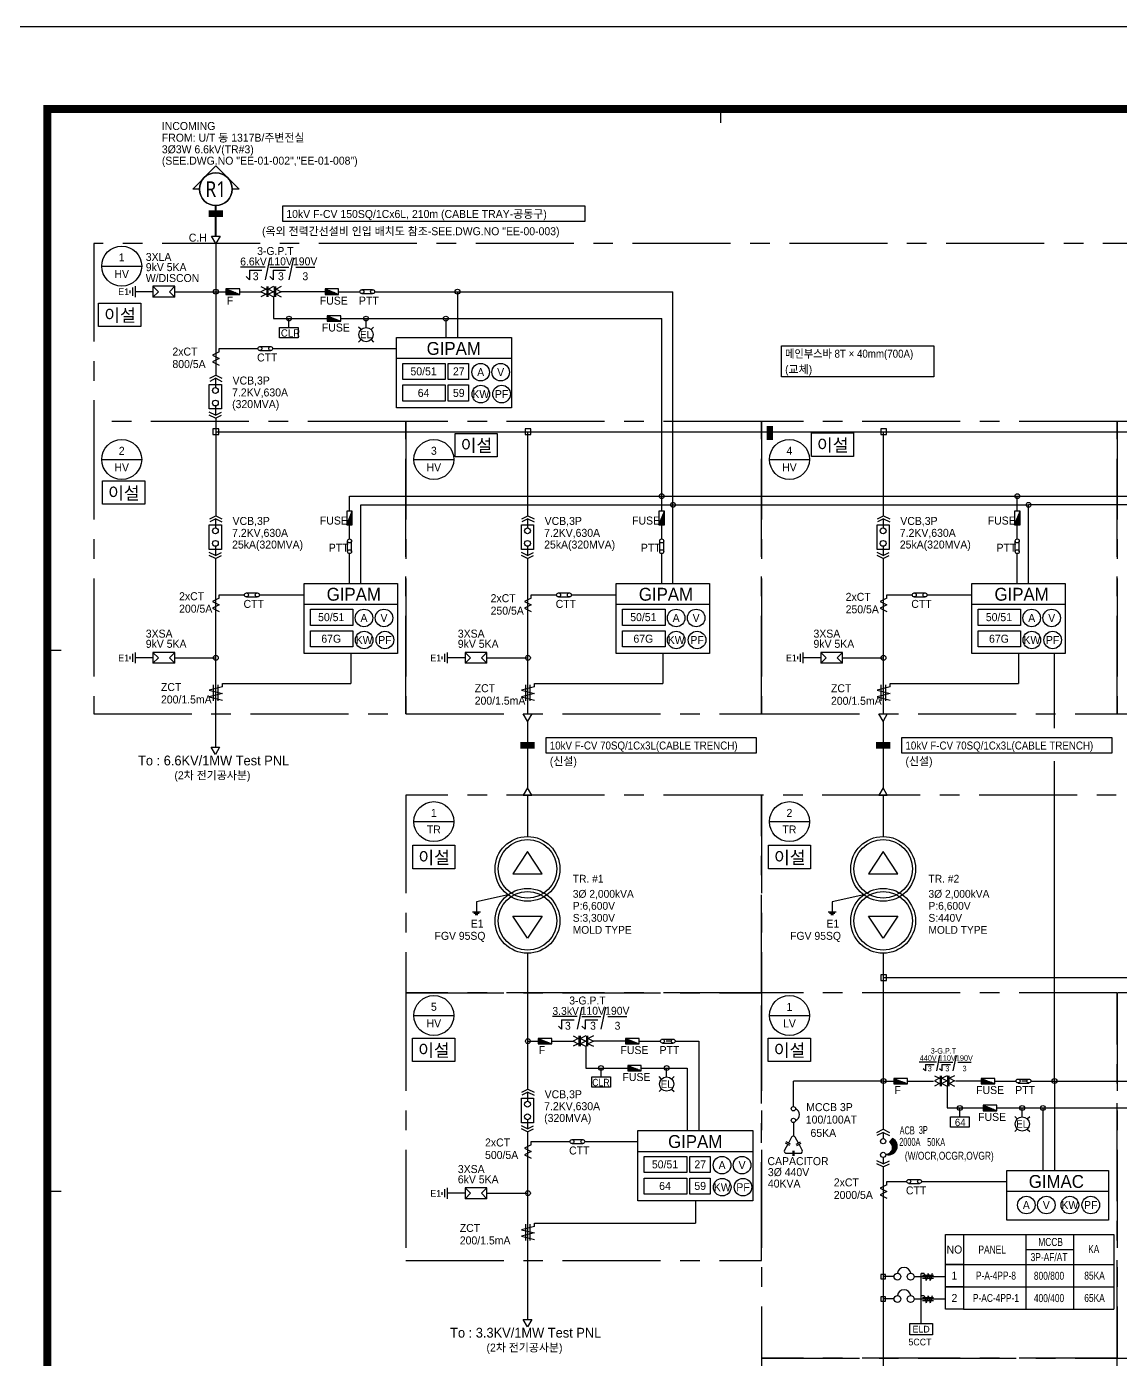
# Model space of a CAD drawing. Header units: millimetres. Extents: x 0 to 252300, y -45585 to -15885.
# Drawn here: x 212312 to 226260, y -32882 to -15885 of the extents above; entities that cross this region are included whole.
import ezdxf
from ezdxf.enums import TextEntityAlignment as Align

# ---------------------------------------------------------------- set-up
doc = ezdxf.new("R2010")
doc.units = ezdxf.units.MM
doc.header["$LTSCALE"] = 1000
doc.linetypes.add('CEN', pattern=[62, 60, -1, 0, -1])
doc.linetypes.add('CENTER', pattern=[2, 1.25, -0.25, 0.25, -0.25])
for name, color, linetype in [('11$0$SYMBOL', 3, 'Continuous'), ('11$0$TEXT', 3, 'Continuous'), ('11$1$SYM', 3, 'Continuous'), ('60', 2, 'Continuous'), ('BUS', 6, 'Continuous'), ('line', 9, 'Continuous'), ('LINE3', 1, 'CENTER'), ('S', 4, 'Continuous'), ('SYM', 3, 'Continuous'), ('TEXT', 3, 'Continuous'), ('XR-SHEET-SHT', 5, 'Continuous'), ('XREF', 7, 'CEN')]:
    doc.layers.add(name, color=color, linetype=linetype)
doc.layers.add('XR-SHEET-TEMP', color=171, linetype='Continuous', plot=False)
doc.styles.add('CW', font='')
doc.styles.add('GHS', font='malgun.ttf')
doc.styles.add('돋움', font='')
doc.styles.get('CW').set_extended_font_data('Dotum')
doc.styles.get('돋움').set_extended_font_data('Dotum')

# ---------------------------------------------------------------- blocks, each defined once
blk = doc.blocks.new('XR-FORM-EE', base_point=(461, 408))
at = {"layer": 'XR-SHEET-SHT', "color": 5}
blk.add_lwpolyline([(0, 118800), (168200, 118800), (168200, 0), (0, 0)], close=True, dxfattribs=at)
at = {"layer": 'XR-SHEET-SHT', "color": 5, "const_width": 400}
blk.add_lwpolyline([(9300, 114600), (163900, 114600), (163900, 4200), (9300, 4200)], close=True, dxfattribs=at)
at = {"layer": 'XR-SHEET-TEMP'}
for p, q in [((43650, 114600), (43650, 113900)), ((9300, 87000), (10000, 87000)), ((9300, 59400), (10000, 59400))]:
    blk.add_line(p, q, dxfattribs=at)
blk = doc.blocks.new('A$Ceb40541a')
at = {"layer": 'SYM'}
for p, q in [((-136, 238), (-357, 238)), ((-276, 210), (-164, 210)), ((-276, 210), (-276, 126)), ((-94, 323), (-136, 126)), ((-94, 238), (74, 238)), ((-66, 210), (46, 210)), ((-66, 210), (-66, 126)), ((117, 323), (74, 126)), ((139, 238), (307, 238)), ((-276, 126), (-305, 154)), ((-162, 66), (-96, 33)), ((-96, 33), (-162, 0)), ((-162, 0), (-96, -33)), ((-66, 126), (-94, 154)), ((-88, 66), (-88, -66)), ((-74, 66), (-74, -66)), ((0, 66), (-66, 33)), ((-66, 33), (0, 0)), ((0, 0), (-66, -33)), ((8, 66), (8, -66)), ((22, 66), (22, -66)), ((96, 66), (30, 33)), ((30, 33), (96, 0)), ((96, 0), (30, -33)), ((-96, -33), (-162, -66)), ((-66, -33), (0, -66)), ((30, -33), (96, -66))]:
    blk.add_line(p, q, dxfattribs=at)
at = {"layer": 'SYM', "style": '돋움'}
for s, p in [('3-G.P.T', (-45, 383)), ('440V', (-240, 291)), ('3', (-220, 157)), ('110V', (3, 291)), ('3', (4, 157)), ('190V', (221, 291)), ('3', (223, 157))]:
    blk.add_text(s, height=71, dxfattribs=at).set_placement(p, align=Align.MIDDLE)

msp = doc.modelspace()

# ---------------------------------------------------------------- linework, layer by layer
at = {"layer": '11$0$SYMBOL', "const_width": 25}
msp.add_lwpolyline([(214724, -18557), (214724, -18166)], dxfattribs=at)
at = {"layer": '11$0$TEXT', "color": 6}
for points in [[(215578, -18171), (219430, -18171), (219430, -18371), (215578, -18371)], [(221940, -19955), (223880, -19955), (223880, -20350), (221940, -20350)], [(218939, -24952), (221615, -24952), (221615, -25152), (218939, -25152)], [(223475, -24952), (226150, -24952), (226150, -25152), (223475, -25152)]]:
    msp.add_lwpolyline(points, close=True, dxfattribs=at)
at = {"layer": '11$1$SYM', "color": 6}
for points in [[(214634, -18271, 84.2, 84.2, 0), (214814, -18271, 0, 0, 0), (215578, -18271, 0, 0, 0)], [(221790, -21156, 84.2, 84.2, 0), (221790, -20976, 0, 0, 0), (221790, -20307, 0, 0, 0), (221790, -19980, 0, 0, 0), (221940, -19980, 0, 0, 0)], [(218609, -25052, 84.2, 84.2, 0), (218789, -25052, 0, 0, 0), (218939, -25052, 0, 0, 0)], [(223145, -25052, 84.2, 84.2, 0), (223325, -25052, 0, 0, 0), (223475, -25052, 0, 0, 0)]]:
    msp.add_lwpolyline(points, format="xyseb", dxfattribs=at)
at = {"layer": 'BUS', "color": 3}
msp.add_line((214724, -18368), (214724, -18557), dxfattribs=at)
at = {"layer": 'LINE3'}
for p, q in [((230754, -20922), (226218, -20922)), ((226218, -20922), (226218, -24648)), ((226218, -24648), (230754, -24648))]:
    msp.add_line(p, q, dxfattribs=at)
for points in [[(235289, -20922), (235289, -18650), (213167, -18650), (213167, -20922)], [(237709, -28208), (237709, -25687), (221683, -25687), (221683, -28208)]]:
    msp.add_lwpolyline(points, dxfattribs=at)
for points in [[(213167, -24648), (217147, -24648), (217147, -20922), (213167, -20922)], [(217147, -24648), (221683, -24648), (221683, -20922), (217147, -20922)], [(221683, -24648), (226218, -24648), (226218, -20922), (221683, -20922)], [(217147, -28208), (221683, -28208), (221683, -25687), (217147, -25687)], [(217147, -31619), (221683, -31619), (221683, -28208), (217147, -28208)], [(221683, -32865), (226218, -32865), (226218, -28208), (221683, -28208)], [(226218, -32865), (229978, -32865), (229978, -28208), (226218, -28208)], [(221683, -35035), (226218, -35035), (226218, -32865), (221683, -32865)]]:
    msp.add_lwpolyline(points, close=True, dxfattribs=at)
at = {"layer": 'SYM'}
for p, q in [((214429, -17957), (214724, -17662)), ((214724, -17662), (215020, -17957)), ((214515, -17957), (214429, -17957)), ((215020, -17957), (214933, -17957)), ((214724, -18557), (214724, -18166)), ((214724, -18650), (214724, -20331)), ((215414, -18832), (215353, -19113)), ((215714, -18832), (215654, -19113)), ((215353, -18952), (215038, -18952)), ((215153, -18992), (215313, -18992)), ((215153, -18992), (215153, -19113)), ((215414, -18952), (215654, -18952)), ((215454, -18992), (215614, -18992)), ((215454, -18992), (215454, -19113)), ((215746, -18952), (215987, -18952)), ((213700, -19334), (213700, -19195)), ((214201, -19195), (213923, -19195)), ((213993, -19265), (213923, -19195)), ((213923, -19195), (213923, -19334)), ((214132, -19265), (214201, -19195)), ((214201, -19334), (214201, -19195)), ((215153, -19113), (215113, -19073)), ((215300, -19199), (215366, -19232)), ((215374, -19199), (215374, -19331)), ((215388, -19199), (215388, -19331)), ((215462, -19199), (215396, -19232)), ((215454, -19113), (215414, -19073)), ((215470, -19199), (215470, -19331)), ((215484, -19199), (215484, -19331)), ((215558, -19199), (215492, -19232)), ((213630, -19284), (213630, -19249)), ((213665, -19317), (213665, -19213)), ((213923, -19265), (213700, -19265)), ((213923, -19334), (213993, -19265)), ((214201, -19334), (213923, -19334)), ((214201, -19334), (214132, -19265)), ((214201, -19265), (214724, -19265)), ((214724, -19265), (214854, -19265)), ((214854, -19230), (215029, -19300)), ((214854, -19230), (214854, -19300)), ((215029, -19230), (214854, -19230)), ((214854, -19234), (214920, -19300)), ((214854, -19240), (214914, -19300)), ((214854, -19246), (214908, -19300)), ((214854, -19252), (214901, -19300)), ((214854, -19258), (214895, -19300)), ((214854, -19265), (214889, -19300)), ((214854, -19271), (214883, -19300)), ((214854, -19277), (214877, -19300)), ((214854, -19283), (214871, -19300)), ((214854, -19289), (214864, -19300)), ((214854, -19295), (214858, -19300)), ((214854, -19300), (215029, -19300)), ((214858, -19231), (214926, -19300)), ((214868, -19235), (214932, -19300)), ((214878, -19240), (214939, -19300)), ((214889, -19244), (214945, -19300)), ((214899, -19248), (214951, -19300)), ((214909, -19252), (214957, -19300)), ((214920, -19256), (214963, -19300)), ((214930, -19260), (214969, -19300)), ((214940, -19264), (214976, -19300)), ((214950, -19268), (214982, -19300)), ((214961, -19272), (214988, -19300)), ((214971, -19277), (214994, -19300)), ((214981, -19281), (215000, -19300)), ((214992, -19285), (215006, -19300)), ((215002, -19289), (215013, -19300)), ((215012, -19293), (215019, -19300)), ((215022, -19297), (215025, -19300)), ((215029, -19300), (215029, -19230)), ((215029, -19265), (215312, -19265)), ((215366, -19232), (215300, -19265)), ((215300, -19265), (215366, -19298)), ((215366, -19298), (215300, -19331)), ((215396, -19232), (215462, -19265)), ((215462, -19265), (215396, -19298)), ((215396, -19298), (215462, -19331)), ((215462, -19331), (215462, -19608)), ((215492, -19232), (215558, -19265)), ((215558, -19265), (215492, -19298)), ((215492, -19298), (215558, -19331)), ((216117, -19265), (215558, -19265)), ((216117, -19230), (216291, -19300)), ((216117, -19230), (216117, -19300)), ((216291, -19230), (216117, -19230)), ((216117, -19234), (216183, -19300)), ((216117, -19240), (216177, -19300)), ((216117, -19246), (216170, -19300)), ((216117, -19252), (216164, -19300)), ((216117, -19258), (216158, -19300)), ((216117, -19265), (216152, -19300)), ((216117, -19271), (216146, -19300)), ((216117, -19277), (216140, -19300)), ((216117, -19283), (216133, -19300)), ((216117, -19289), (216127, -19300)), ((216117, -19295), (216121, -19300)), ((216117, -19300), (216291, -19300)), ((216121, -19231), (216189, -19300)), ((216131, -19235), (216195, -19300)), ((216141, -19240), (216201, -19300)), ((216151, -19244), (216207, -19300)), ((216162, -19248), (216214, -19300)), ((216172, -19252), (216220, -19300)), ((216182, -19256), (216226, -19300)), ((216193, -19260), (216232, -19300)), ((216203, -19264), (216238, -19300)), ((216213, -19268), (216244, -19300)), ((216223, -19272), (216251, -19300)), ((216234, -19277), (216257, -19300)), ((216244, -19281), (216263, -19300)), ((216254, -19285), (216269, -19300)), ((216265, -19289), (216275, -19300)), ((216275, -19293), (216281, -19300)), ((216285, -19297), (216288, -19300)), ((216291, -19300), (216291, -19230)), ((216291, -19265), (216561, -19265)), ((216587, -19239), (216724, -19239)), ((216587, -19290), (216724, -19290)), ((216749, -19265), (217389, -19265)), ((217389, -19265), (220555, -19265)), ((217806, -19265), (217806, -19851)), ((220555, -22986), (220555, -19265)), ((215462, -19608), (216143, -19608)), ((215657, -19721), (215657, -19608)), ((216143, -19573), (216317, -19643)), ((216143, -19573), (216143, -19643)), ((216317, -19573), (216143, -19573)), ((216143, -19577), (216209, -19643)), ((216143, -19583), (216202, -19643)), ((216143, -19589), (216196, -19643)), ((216143, -19595), (216190, -19643)), ((216143, -19602), (216184, -19643)), ((216143, -19608), (216178, -19643)), ((216143, -19614), (216172, -19643)), ((216143, -19620), (216165, -19643)), ((216143, -19626), (216159, -19643)), ((216143, -19632), (216153, -19643)), ((216143, -19639), (216147, -19643)), ((216143, -19643), (216317, -19643)), ((216147, -19575), (216215, -19643)), ((216157, -19579), (216221, -19643)), ((216167, -19583), (216227, -19643)), ((216177, -19587), (216233, -19643)), ((216188, -19591), (216239, -19643)), ((216198, -19595), (216246, -19643)), ((216208, -19599), (216252, -19643)), ((216219, -19603), (216258, -19643)), ((216229, -19607), (216264, -19643)), ((216239, -19612), (216270, -19643)), ((216249, -19616), (216277, -19643)), ((216260, -19620), (216283, -19643)), ((216270, -19624), (216289, -19643)), ((216280, -19628), (216295, -19643)), ((216290, -19632), (216301, -19643)), ((216301, -19636), (216307, -19643)), ((216311, -19640), (216314, -19643)), ((216317, -19643), (216317, -19573)), ((216317, -19608), (217241, -19608)), ((216576, -19748), (216544, -19716)), ((216640, -19721), (216640, -19608)), ((216704, -19748), (216736, -19716)), ((217241, -19608), (220411, -19608)), ((217658, -19608), (217658, -19851)), ((220411, -22066), (220411, -19608)), ((216576, -19876), (216544, -19908)), ((216704, -19876), (216736, -19908)), ((214767, -20032), (214682, -20074)), ((214767, -19990), (214894, -19990)), ((214767, -20032), (214767, -19990)), ((214894, -19990), (215261, -19990)), ((215286, -19964), (215424, -19964)), ((215286, -20015), (215424, -20015)), ((215449, -19990), (217028, -19990)), ((214682, -20074), (214767, -20117)), ((214767, -20117), (214682, -20159)), ((214682, -20159), (214767, -20201)), ((217028, -20115), (218495, -20115)), ((214646, -20370), (214724, -20331)), ((214724, -20370), (214646, -20409)), ((214719, -20370), (214719, -20487)), ((214724, -20331), (214802, -20370)), ((214724, -20370), (214802, -20409)), ((214641, -20761), (214641, -20448)), ((214641, -20448), (214797, -20448)), ((214797, -20448), (214797, -20761)), ((214719, -20722), (214719, -20839)), ((214797, -20761), (214641, -20761)), ((214719, -20839), (214641, -20800)), ((214719, -20878), (214641, -20839)), ((214719, -20839), (214797, -20800)), ((214719, -20878), (214797, -20839)), ((214724, -20875), (214724, -22122)), ((214688, -21015), (214688, -21088)), ((214761, -21015), (214688, -21015)), ((214724, -21052), (232312, -21052)), ((214761, -21088), (214761, -21015)), ((218705, -22122), (218705, -21052)), ((223240, -22122), (223240, -21052)), ((214688, -21088), (214761, -21088)), ((216430, -22066), (216430, -21873)), ((216430, -21873), (224946, -21873)), ((224946, -22066), (224946, -21873)), ((224946, -21873), (229482, -21873)), ((216396, -22240), (216465, -22066)), ((216465, -22066), (216396, -22066)), ((216396, -22066), (216396, -22240)), ((216446, -22113), (216465, -22094)), ((216451, -22103), (216465, -22088)), ((216455, -22092), (216465, -22082)), ((216459, -22082), (216465, -22076)), ((216463, -22072), (216465, -22069)), ((216465, -22240), (216465, -22066)), ((216574, -22986), (216574, -21983)), ((216574, -21983), (225090, -21983)), ((220376, -22240), (220446, -22066)), ((220446, -22066), (220376, -22066)), ((220376, -22066), (220376, -22240)), ((220427, -22113), (220446, -22094)), ((220431, -22103), (220446, -22088)), ((220435, -22092), (220446, -22082)), ((220439, -22082), (220446, -22076)), ((220443, -22072), (220446, -22069)), ((220446, -22240), (220446, -22066)), ((224912, -22240), (224981, -22066)), ((224981, -22066), (224912, -22066)), ((224912, -22066), (224912, -22240)), ((224962, -22113), (224981, -22094)), ((224967, -22103), (224981, -22088)), ((224971, -22092), (224981, -22082)), ((224975, -22082), (224981, -22076)), ((224979, -22072), (224981, -22069)), ((224981, -22240), (224981, -22066)), ((225090, -22986), (225090, -21983)), ((229626, -21983), (225090, -21983)), ((214641, -22551), (214641, -22239)), ((214641, -22239), (214797, -22239)), ((214646, -22161), (214724, -22122)), ((214724, -22161), (214646, -22200)), ((214719, -22161), (214719, -22278)), ((214724, -22122), (214802, -22161)), ((214724, -22161), (214802, -22200)), ((214797, -22239), (214797, -22551)), ((216396, -22240), (216465, -22240)), ((216397, -22236), (216465, -22168)), ((216399, -22240), (216465, -22174)), ((216401, -22226), (216465, -22162)), ((216405, -22216), (216465, -22156)), ((216406, -22240), (216465, -22180)), ((216409, -22206), (216465, -22150)), ((216412, -22240), (216465, -22187)), ((216414, -22195), (216465, -22143)), ((216418, -22185), (216465, -22137)), ((216418, -22240), (216465, -22193)), ((216422, -22175), (216465, -22131)), ((216424, -22240), (216465, -22199)), ((216426, -22164), (216465, -22125)), ((216430, -22154), (216465, -22119)), ((216430, -22240), (216465, -22205)), ((216430, -22418), (216430, -22240)), ((216430, -22418), (216430, -22240)), ((216434, -22144), (216465, -22113)), ((216436, -22240), (216465, -22211)), ((216438, -22134), (216465, -22106)), ((216442, -22123), (216465, -22100)), ((216443, -22240), (216465, -22218)), ((216449, -22240), (216465, -22224)), ((216455, -22240), (216465, -22230)), ((216461, -22240), (216465, -22236)), ((218621, -22551), (218621, -22239)), ((218621, -22239), (218777, -22239)), ((218627, -22161), (218705, -22122)), ((218705, -22161), (218627, -22200)), ((218699, -22161), (218699, -22278)), ((218705, -22122), (218783, -22161)), ((218705, -22161), (218783, -22200)), ((218777, -22239), (218777, -22551)), ((220376, -22240), (220446, -22240)), ((220378, -22236), (220446, -22168)), ((220380, -22240), (220446, -22174)), ((220382, -22226), (220446, -22162)), ((220386, -22216), (220446, -22156)), ((220386, -22240), (220446, -22180)), ((220390, -22206), (220446, -22150)), ((220392, -22240), (220446, -22187)), ((220394, -22195), (220446, -22143)), ((220398, -22185), (220446, -22137)), ((220398, -22240), (220446, -22193)), ((220402, -22175), (220446, -22131)), ((220405, -22240), (220446, -22199)), ((220406, -22164), (220446, -22125)), ((220410, -22154), (220446, -22119)), ((220411, -22240), (220446, -22205)), ((220411, -22418), (220411, -22240)), ((220411, -22418), (220411, -22240)), ((220415, -22144), (220446, -22113)), ((220417, -22240), (220446, -22211)), ((220419, -22134), (220446, -22106)), ((220423, -22123), (220446, -22100)), ((220423, -22240), (220446, -22218)), ((220429, -22240), (220446, -22224)), ((220435, -22240), (220446, -22230)), ((220442, -22240), (220446, -22236)), ((223157, -22551), (223157, -22239)), ((223157, -22239), (223313, -22239)), ((223162, -22161), (223240, -22122)), ((223240, -22161), (223162, -22200)), ((223235, -22161), (223235, -22278)), ((223240, -22122), (223319, -22161)), ((223240, -22161), (223319, -22200)), ((223313, -22239), (223313, -22551)), ((224912, -22240), (224981, -22240)), ((224913, -22236), (224981, -22168)), ((224915, -22240), (224981, -22174)), ((224917, -22226), (224981, -22162)), ((224921, -22216), (224981, -22156)), ((224922, -22240), (224981, -22180)), ((224925, -22206), (224981, -22150)), ((224928, -22240), (224981, -22187)), ((224930, -22195), (224981, -22143)), ((224934, -22185), (224981, -22137)), ((224934, -22240), (224981, -22193)), ((224938, -22175), (224981, -22131)), ((224940, -22240), (224981, -22199)), ((224942, -22164), (224981, -22125)), ((224946, -22154), (224981, -22119)), ((224946, -22240), (224981, -22205)), ((224946, -22418), (224946, -22240)), ((224946, -22418), (224946, -22240)), ((224950, -22144), (224981, -22113)), ((224952, -22240), (224981, -22211)), ((224954, -22134), (224981, -22106)), ((224958, -22123), (224981, -22100)), ((224959, -22240), (224981, -22218)), ((224965, -22240), (224981, -22224)), ((224971, -22240), (224981, -22230)), ((224977, -22240), (224981, -22236)), ((214797, -22551), (214641, -22551)), ((214719, -22629), (214641, -22590)), ((214719, -22512), (214719, -22629)), ((214719, -22629), (214797, -22590)), ((216405, -22581), (216405, -22444)), ((216456, -22581), (216456, -22444)), ((218777, -22551), (218621, -22551)), ((218699, -22629), (218621, -22590)), ((218699, -22512), (218699, -22629)), ((218699, -22629), (218777, -22590)), ((220386, -22581), (220386, -22444)), ((220436, -22581), (220436, -22444)), ((223313, -22551), (223157, -22551)), ((223235, -22629), (223157, -22590)), ((223235, -22512), (223235, -22629)), ((223235, -22629), (223313, -22590)), ((224921, -22581), (224921, -22444)), ((224972, -22581), (224972, -22444)), ((214719, -22668), (214641, -22629)), ((214719, -22668), (214797, -22629)), ((214719, -22668), (214719, -25074)), ((216430, -22986), (216430, -22607)), ((218699, -22668), (218621, -22629)), ((218699, -22668), (218777, -22629)), ((218699, -22668), (218699, -24648)), ((220411, -22986), (220411, -22607)), ((223235, -22668), (223157, -22629)), ((223235, -22668), (223313, -22629)), ((223235, -22668), (223235, -24648)), ((224946, -22986), (224946, -22607)), ((215115, -23107), (215253, -23107)), ((219096, -23107), (219233, -23107)), ((223631, -23107), (223769, -23107)), ((214767, -23175), (214682, -23217)), ((214682, -23217), (214767, -23259)), ((214767, -23259), (214682, -23302)), ((214767, -23133), (214894, -23133)), ((214767, -23175), (214767, -23133)), ((214894, -23133), (215090, -23133)), ((215115, -23158), (215253, -23158)), ((215278, -23133), (215851, -23133)), ((215851, -23250), (217041, -23250)), ((218747, -23175), (218663, -23217)), ((218663, -23217), (218747, -23259)), ((218747, -23259), (218663, -23302)), ((218747, -23133), (218874, -23133)), ((218747, -23175), (218747, -23133)), ((218874, -23133), (219070, -23133)), ((219096, -23158), (219233, -23158)), ((219259, -23133), (219831, -23133)), ((219831, -23250), (221021, -23250)), ((223283, -23175), (223198, -23217)), ((223198, -23217), (223283, -23259)), ((223283, -23259), (223198, -23302)), ((223283, -23133), (223410, -23133)), ((223283, -23175), (223283, -23133)), ((223410, -23133), (223606, -23133)), ((223631, -23158), (223769, -23158)), ((223794, -23133), (224367, -23133)), ((224367, -23250), (225557, -23250)), ((214682, -23302), (214767, -23344)), ((218663, -23302), (218747, -23344)), ((223198, -23302), (223283, -23344)), ((213630, -23953), (213630, -23919)), ((213665, -23986), (213665, -23882)), ((213700, -24003), (213700, -23865)), ((213923, -23934), (213700, -23934)), ((214201, -23865), (213923, -23865)), ((213993, -23934), (213923, -23865)), ((213923, -23865), (213923, -24003)), ((213923, -24003), (213993, -23934)), ((214132, -23934), (214201, -23865)), ((214201, -24003), (214132, -23934)), ((214201, -24003), (214201, -23865)), ((214201, -23934), (214724, -23934)), ((216446, -23881), (216446, -24264)), ((217611, -23953), (217611, -23919)), ((217646, -23986), (217646, -23882)), ((217680, -24003), (217680, -23865)), ((217904, -23934), (217680, -23934)), ((218182, -23865), (217904, -23865)), ((217973, -23934), (217904, -23865)), ((217904, -23865), (217904, -24003)), ((217904, -24003), (217973, -23934)), ((218112, -23934), (218182, -23865)), ((218182, -24003), (218112, -23934)), ((218182, -24003), (218182, -23865)), ((218182, -23934), (218705, -23934)), ((220426, -23881), (220426, -24264)), ((222147, -23953), (222147, -23919)), ((222181, -23986), (222181, -23882)), ((222216, -24003), (222216, -23865)), ((222440, -23934), (222216, -23934)), ((222717, -23865), (222440, -23865)), ((222509, -23934), (222440, -23865)), ((222440, -23865), (222440, -24003)), ((222440, -24003), (222509, -23934)), ((222648, -23934), (222717, -23865)), ((222717, -24003), (222648, -23934)), ((222717, -24003), (222717, -23865)), ((222717, -23934), (223240, -23934)), ((224962, -23881), (224962, -24264)), ((225421, -24831), (225421, -23881)), ((214201, -24003), (213923, -24003)), ((218182, -24003), (217904, -24003)), ((222717, -24003), (222440, -24003)), ((214696, -24485), (214696, -24278)), ((214753, -24485), (214753, -24278)), ((214808, -24264), (214894, -24264)), ((214808, -24306), (214808, -24264)), ((214894, -24264), (216446, -24264)), ((218676, -24485), (218676, -24278)), ((218734, -24485), (218734, -24278)), ((218788, -24264), (218874, -24264)), ((218788, -24306), (218788, -24264)), ((218874, -24264), (220426, -24264)), ((223212, -24485), (223212, -24278)), ((223269, -24485), (223269, -24278)), ((223324, -24264), (223410, -24264)), ((223324, -24306), (223324, -24264)), ((223410, -24264), (224962, -24264)), ((214808, -24306), (214641, -24349)), ((214641, -24349), (214808, -24391)), ((214808, -24391), (214641, -24433)), ((214641, -24433), (214808, -24476)), ((218788, -24306), (218622, -24349)), ((218622, -24349), (218788, -24391)), ((218788, -24391), (218622, -24433)), ((218622, -24433), (218788, -24476)), ((223324, -24306), (223157, -24349)), ((223157, -24349), (223324, -24391)), ((223324, -24391), (223157, -24433)), ((223157, -24433), (223324, -24476)), ((218699, -24741), (218699, -25594)), ((223235, -24741), (223235, -25594)), ((225421, -25527), (225421, -25251)), ((225421, -29332), (225421, -25527)), ((218699, -25687), (218699, -26214)), ((223235, -25687), (223235, -26214)), ((218699, -26406), (218511, -26688)), ((218887, -26688), (218699, -26406)), ((223235, -26406), (223047, -26688)), ((223423, -26688), (223235, -26406)), ((218511, -26688), (218887, -26688)), ((223047, -26688), (223423, -26688)), ((218511, -27229), (218887, -27229)), ((218699, -27510), (218511, -27229)), ((218887, -27229), (218699, -27510)), ((223047, -27229), (223423, -27229)), ((223235, -27510), (223047, -27229)), ((223423, -27229), (223235, -27510)), ((218699, -27702), (218699, -29438)), ((223235, -27702), (223235, -29947)), ((223235, -28012), (234426, -28012)), ((219334, -28511), (219019, -28511)), ((219133, -28551), (219294, -28551)), ((219133, -28551), (219133, -28671)), ((219394, -28391), (219334, -28671)), ((219394, -28511), (219635, -28511)), ((219434, -28551), (219595, -28551)), ((219434, -28551), (219434, -28671)), ((219695, -28391), (219635, -28671)), ((219726, -28511), (219967, -28511)), ((219133, -28671), (219093, -28631)), ((219434, -28671), (219394, -28631)), ((218705, -28823), (218835, -28823)), ((218835, -28788), (219009, -28858)), ((218835, -28788), (218835, -28858)), ((219009, -28788), (218835, -28788)), ((218835, -28792), (218900, -28858)), ((218835, -28799), (218894, -28858)), ((218835, -28805), (218888, -28858)), ((218835, -28811), (218882, -28858)), ((218835, -28817), (218876, -28858)), ((218835, -28823), (218870, -28858)), ((218835, -28829), (218863, -28858)), ((218835, -28836), (218857, -28858)), ((218835, -28842), (218851, -28858)), ((218835, -28848), (218845, -28858)), ((218835, -28854), (218839, -28858)), ((218835, -28858), (219009, -28858)), ((218838, -28790), (218907, -28858)), ((218849, -28794), (218913, -28858)), ((218859, -28798), (218919, -28858)), ((218869, -28802), (218925, -28858)), ((218880, -28806), (218931, -28858)), ((218890, -28811), (218938, -28858)), ((218900, -28815), (218944, -28858)), ((218910, -28819), (218950, -28858)), ((218921, -28823), (218956, -28858)), ((218931, -28827), (218962, -28858)), ((218941, -28831), (218968, -28858)), ((218951, -28835), (218975, -28858)), ((218962, -28839), (218981, -28858)), ((218972, -28843), (218987, -28858)), ((218982, -28848), (218993, -28858)), ((218993, -28852), (218999, -28858)), ((219003, -28856), (219005, -28858)), ((219009, -28858), (219009, -28788)), ((219009, -28823), (219293, -28823)), ((219280, -28757), (219346, -28790)), ((219346, -28790), (219280, -28823)), ((219280, -28823), (219346, -28856)), ((219346, -28856), (219280, -28889)), ((219354, -28757), (219354, -28889)), ((219369, -28757), (219369, -28889)), ((219443, -28757), (219377, -28790)), ((219377, -28790), (219443, -28823)), ((219443, -28823), (219377, -28856)), ((219377, -28856), (219443, -28889)), ((219443, -28889), (219443, -29166)), ((219451, -28757), (219451, -28889)), ((219465, -28757), (219465, -28889)), ((219539, -28757), (219473, -28790)), ((219473, -28790), (219539, -28823)), ((219539, -28823), (219473, -28856)), ((219473, -28856), (219539, -28889)), ((219951, -28823), (219539, -28823)), ((219951, -28788), (220125, -28858)), ((219951, -28788), (219951, -28858)), ((220125, -28788), (219951, -28788)), ((219951, -28792), (220017, -28858)), ((219951, -28799), (220010, -28858)), ((219951, -28805), (220004, -28858)), ((219951, -28811), (219998, -28858)), ((219951, -28817), (219992, -28858)), ((219951, -28823), (219986, -28858)), ((219951, -28829), (219980, -28858)), ((219951, -28836), (219973, -28858)), ((219951, -28842), (219967, -28858)), ((219951, -28848), (219961, -28858)), ((219951, -28854), (219955, -28858)), ((219951, -28858), (220125, -28858)), ((219954, -28790), (220023, -28858)), ((219965, -28794), (220029, -28858)), ((219975, -28798), (220035, -28858)), ((219985, -28802), (220041, -28858)), ((219996, -28806), (220047, -28858)), ((220006, -28811), (220054, -28858)), ((220016, -28815), (220060, -28858)), ((220026, -28819), (220066, -28858)), ((220037, -28823), (220072, -28858)), ((220047, -28827), (220078, -28858)), ((220057, -28831), (220084, -28858)), ((220068, -28835), (220091, -28858)), ((220078, -28839), (220097, -28858)), ((220088, -28843), (220103, -28858)), ((220098, -28848), (220109, -28858)), ((220109, -28852), (220115, -28858)), ((220119, -28856), (220121, -28858)), ((220125, -28858), (220125, -28788)), ((220125, -28823), (220395, -28823)), ((220420, -28798), (220558, -28798)), ((220420, -28849), (220558, -28849)), ((220533, -28823), (220468, -28823)), ((220583, -28823), (220885, -28823)), ((220885, -28823), (220885, -29965)), ((219443, -29166), (219977, -29166)), ((219637, -29280), (219637, -29166)), ((219977, -29132), (220151, -29202)), ((219977, -29132), (219977, -29202)), ((220151, -29132), (219977, -29132)), ((219977, -29136), (220042, -29202)), ((219977, -29142), (220036, -29202)), ((219977, -29148), (220030, -29202)), ((219977, -29154), (220024, -29202)), ((219977, -29160), (220018, -29202)), ((219977, -29166), (220012, -29202)), ((219977, -29173), (220005, -29202)), ((219977, -29179), (219999, -29202)), ((219977, -29185), (219993, -29202)), ((219977, -29191), (219987, -29202)), ((219977, -29197), (219981, -29202)), ((219977, -29202), (220151, -29202)), ((219980, -29133), (220049, -29202)), ((219991, -29137), (220055, -29202)), ((220001, -29141), (220061, -29202)), ((220011, -29146), (220067, -29202)), ((220021, -29150), (220073, -29202)), ((220032, -29154), (220079, -29202)), ((220042, -29158), (220086, -29202)), ((220052, -29162), (220092, -29202)), ((220063, -29166), (220098, -29202)), ((220073, -29170), (220104, -29202)), ((220083, -29174), (220110, -29202)), ((220093, -29178), (220116, -29202)), ((220104, -29183), (220123, -29202)), ((220114, -29187), (220129, -29202)), ((220124, -29191), (220135, -29202)), ((220135, -29195), (220141, -29202)), ((220145, -29199), (220147, -29202)), ((220151, -29202), (220151, -29132)), ((220151, -29167), (220320, -29167)), ((220320, -29167), (220737, -29167)), ((220474, -29280), (220474, -29166)), ((220737, -29167), (220737, -29965)), ((220410, -29307), (220377, -29274)), ((220538, -29307), (220570, -29274)), ((222090, -29658), (222090, -29332)), ((223240, -29332), (222090, -29332)), ((223240, -29332), (223370, -29332)), ((223370, -29298), (223545, -29367)), ((223370, -29298), (223370, -29367)), ((223545, -29298), (223370, -29298)), ((223370, -29301), (223436, -29367)), ((223370, -29308), (223430, -29367)), ((223370, -29314), (223424, -29367)), ((223370, -29320), (223418, -29367)), ((223370, -29326), (223411, -29367)), ((223370, -29332), (223405, -29367)), ((223370, -29338), (223399, -29367)), ((223370, -29345), (223393, -29367)), ((223370, -29351), (223387, -29367)), ((223370, -29357), (223381, -29367)), ((223370, -29363), (223374, -29367)), ((223370, -29367), (223545, -29367)), ((223374, -29299), (223442, -29367)), ((223384, -29303), (223448, -29367)), ((223395, -29307), (223455, -29367)), ((223405, -29311), (223461, -29367)), ((223415, -29316), (223467, -29367)), ((223425, -29320), (223473, -29367)), ((223436, -29324), (223479, -29367)), ((223446, -29328), (223485, -29367)), ((223456, -29332), (223492, -29367)), ((223466, -29336), (223498, -29367)), ((223477, -29340), (223504, -29367)), ((223487, -29344), (223510, -29367)), ((223497, -29348), (223516, -29367)), ((223508, -29353), (223522, -29367)), ((223518, -29357), (223529, -29367)), ((223528, -29361), (223535, -29367)), ((223538, -29365), (223541, -29367)), ((223545, -29367), (223545, -29298)), ((223545, -29332), (223878, -29332)), ((224486, -29332), (224157, -29332)), ((224486, -29298), (224661, -29367)), ((224486, -29298), (224486, -29367)), ((224661, -29298), (224486, -29298)), ((224486, -29301), (224552, -29367)), ((224486, -29308), (224546, -29367)), ((224486, -29314), (224540, -29367)), ((224486, -29320), (224534, -29367)), ((224486, -29326), (224527, -29367)), ((224486, -29332), (224521, -29367)), ((224486, -29338), (224515, -29367)), ((224486, -29345), (224509, -29367)), ((224486, -29351), (224503, -29367)), ((224486, -29357), (224497, -29367)), ((224486, -29363), (224490, -29367)), ((224486, -29367), (224661, -29367)), ((224490, -29299), (224558, -29367)), ((224500, -29303), (224564, -29367)), ((224511, -29307), (224571, -29367)), ((224521, -29311), (224577, -29367)), ((224531, -29316), (224583, -29367)), ((224541, -29320), (224589, -29367)), ((224552, -29324), (224595, -29367)), ((224562, -29328), (224601, -29367)), ((224572, -29332), (224608, -29367)), ((224583, -29336), (224614, -29367)), ((224593, -29340), (224620, -29367)), ((224603, -29344), (224626, -29367)), ((224613, -29348), (224632, -29367)), ((224624, -29353), (224638, -29367)), ((224634, -29357), (224645, -29367)), ((224644, -29361), (224651, -29367)), ((224655, -29365), (224657, -29367)), ((224661, -29367), (224661, -29298)), ((224661, -29332), (224931, -29332)), ((224956, -29307), (225094, -29307)), ((224956, -29358), (225094, -29358)), ((225068, -29332), (225004, -29332)), ((225119, -29332), (225421, -29332)), ((225421, -29332), (225421, -30475)), ((225421, -29332), (236612, -29332)), ((218621, -29864), (218621, -29552)), ((218621, -29552), (218777, -29552)), ((218627, -29474), (218705, -29435)), ((218705, -29474), (218627, -29513)), ((218699, -29474), (218699, -29591)), ((218705, -29435), (218783, -29474)), ((218705, -29474), (218783, -29513)), ((218777, -29552), (218777, -29864)), ((220410, -29435), (220377, -29467)), ((220538, -29435), (220570, -29467)), ((224213, -29789), (224213, -29676)), ((224512, -29641), (224687, -29711)), ((224512, -29641), (224512, -29711)), ((224687, -29641), (224512, -29641)), ((224512, -29645), (224578, -29711)), ((224512, -29651), (224572, -29711)), ((224512, -29657), (224566, -29711)), ((224512, -29663), (224560, -29711)), ((224512, -29669), (224553, -29711)), ((224512, -29676), (224547, -29711)), ((224512, -29682), (224541, -29711)), ((224512, -29688), (224535, -29711)), ((224512, -29694), (224529, -29711)), ((224512, -29700), (224522, -29711)), ((224512, -29706), (224516, -29711)), ((224512, -29711), (224687, -29711)), ((224516, -29642), (224584, -29711)), ((224526, -29646), (224590, -29711)), ((224536, -29651), (224597, -29711)), ((224547, -29655), (224603, -29711)), ((224557, -29659), (224609, -29711)), ((224567, -29663), (224615, -29711)), ((224578, -29667), (224621, -29711)), ((224588, -29671), (224627, -29711)), ((224598, -29675), (224634, -29711)), ((224608, -29679), (224640, -29711)), ((224619, -29683), (224646, -29711)), ((224629, -29688), (224652, -29711)), ((224639, -29692), (224658, -29711)), ((224650, -29696), (224664, -29711)), ((224660, -29700), (224671, -29711)), ((224670, -29704), (224677, -29711)), ((224680, -29708), (224683, -29711)), ((224687, -29711), (224687, -29641)), ((224687, -29676), (224856, -29676)), ((224856, -29676), (225273, -29676)), ((225009, -29789), (225009, -29676)), ((225273, -29676), (225273, -30475)), ((225273, -29676), (236463, -29676)), ((218777, -29864), (218621, -29864)), ((218699, -29942), (218621, -29903)), ((218699, -29825), (218699, -29942)), ((218699, -29942), (218777, -29903)), ((222090, -29862), (222090, -30034)), ((224945, -29816), (224913, -29783)), ((225073, -29816), (225105, -29783)), ((218699, -29981), (218621, -29942)), ((218699, -29981), (218777, -29942)), ((218699, -29981), (218699, -32373)), ((219267, -30079), (219405, -30079)), ((222065, -30049), (222026, -30123)), ((222154, -30123), (222115, -30049)), ((223155, -29987), (223235, -29947)), ((223235, -29987), (223155, -30027)), ((223235, -29947), (223315, -29987)), ((223235, -29987), (223235, -30067)), ((223235, -29987), (223315, -30027)), ((223315, -30107), (223355, -30067)), ((223319, -30109), (223360, -30068)), ((223326, -30115), (223368, -30073)), ((223333, -30121), (223375, -30079)), ((224945, -29944), (224913, -29976)), ((225073, -29944), (225105, -29976)), ((218747, -30146), (218663, -30189)), ((218663, -30189), (218747, -30231)), ((218747, -30231), (218663, -30273)), ((218747, -30104), (218874, -30104)), ((218747, -30146), (218747, -30104)), ((218874, -30104), (219242, -30104)), ((219267, -30129), (219405, -30129)), ((219430, -30104), (220108, -30104)), ((220108, -30229), (221574, -30229)), ((222018, -30138), (221978, -30213)), ((222046, -30153), (221989, -30123)), ((222054, -30138), (221997, -30108)), ((222002, -30254), (222082, -30254)), ((222082, -30223), (222082, -30287)), ((222098, -30223), (222098, -30287)), ((222098, -30254), (222178, -30254)), ((222126, -30138), (222183, -30108)), ((222134, -30153), (222191, -30123)), ((222202, -30213), (222162, -30138)), ((223304, -30270), (223414, -30160)), ((223318, -30269), (223413, -30174)), ((223334, -30266), (223410, -30191)), ((223338, -30129), (223382, -30085)), ((223343, -30137), (223389, -30092)), ((223345, -30215), (223413, -30148)), ((223348, -30146), (223394, -30100)), ((223351, -30156), (223400, -30108)), ((223352, -30195), (223411, -30136)), ((223353, -30168), (223404, -30117)), ((223354, -30180), (223408, -30126)), ((223357, -30257), (223401, -30213)), ((218663, -30273), (218747, -30315)), ((223235, -30388), (223155, -30348)), ((223235, -30428), (223155, -30388)), ((223235, -30307), (223235, -30388)), ((223235, -30388), (223315, -30348)), ((223235, -30428), (223315, -30388)), ((223280, -30267), (223284, -30263)), ((223292, -30269), (223304, -30257)), ((223235, -30428), (223235, -33373)), ((223562, -30588), (223700, -30588)), ((217611, -30783), (217611, -30748)), ((217646, -30815), (217646, -30711)), ((217680, -30833), (217680, -30694)), ((217904, -30763), (217680, -30763)), ((218182, -30694), (217904, -30694)), ((217973, -30763), (217904, -30694)), ((217904, -30694), (217904, -30833)), ((217904, -30833), (217973, -30763)), ((218112, -30763), (218182, -30694)), ((218182, -30833), (218112, -30763)), ((218182, -30833), (218182, -30694)), ((218182, -30763), (218705, -30763)), ((223283, -30655), (223198, -30698)), ((223198, -30698), (223283, -30740)), ((223283, -30740), (223198, -30782)), ((223283, -30613), (223410, -30613)), ((223283, -30655), (223283, -30613)), ((223410, -30613), (223537, -30613)), ((223562, -30638), (223700, -30638)), ((223725, -30613), (224813, -30613)), ((224813, -30738), (226110, -30738)), ((218182, -30833), (217904, -30833)), ((220841, -30860), (220841, -31143)), ((223198, -30782), (223283, -30825)), ((218788, -31186), (218622, -31228)), ((218622, -31228), (218788, -31270)), ((218788, -31270), (218622, -31312)), ((218676, -31364), (218676, -31157)), ((218734, -31364), (218734, -31157)), ((218788, -31143), (218874, -31143)), ((218788, -31186), (218788, -31143)), ((218874, -31143), (220841, -31143)), ((218622, -31312), (218788, -31355)), ((223374, -31827), (223235, -31827)), ((223629, -31827), (224030, -31827)), ((223374, -32112), (223235, -32112)), ((223629, -32112), (224030, -32112))]:
    msp.add_line(p, q, dxfattribs=at)
at = {"layer": 'SYM', "color": 6}
for p, q in [((213269, -18939), (213779, -18939)), ((213269, -21405), (213779, -21405)), ((217250, -21405), (217760, -21405)), ((221786, -21405), (222295, -21405)), ((217250, -26024), (217760, -26024)), ((221786, -26024), (222295, -26024)), ((218451, -26958), (218051, -27047)), ((222987, -26958), (222587, -27047)), ((218099, -27179), (218000, -27179)), ((218050, -27047), (218050, -27179)), ((222635, -27179), (222536, -27179)), ((222585, -27047), (222585, -27179)), ((218083, -27196), (218017, -27196)), ((218066, -27212), (218033, -27212)), ((222618, -27196), (222552, -27196)), ((222602, -27212), (222569, -27212)), ((217250, -28497), (217760, -28497)), ((221786, -28497), (222295, -28497)), ((224258, -31290), (224258, -31957)), ((224258, -31290), (226176, -31290)), ((225055, -31290), (225055, -32242)), ((225665, -31290), (225665, -32242)), ((226176, -31290), (226176, -32242)), ((225055, -31481), (225665, -31481)), ((224258, -31671), (226176, -31671)), ((223758, -31786), (223719, -31786)), ((223720, -32424), (223720, -31786)), ((223738, -31806), (223878, -31806)), ((223738, -31847), (223878, -31847)), ((223758, -31786), (223783, -31878)), ((223809, -31786), (223783, -31878)), ((223809, -31786), (223834, -31878)), ((223860, -31786), (223834, -31878)), ((223758, -32071), (223719, -32071)), ((223738, -32092), (223878, -32092)), ((223758, -32071), (223783, -32163)), ((223809, -32071), (223783, -32163)), ((223809, -32071), (223834, -32163)), ((223860, -32071), (223834, -32163)), ((224258, -31957), (226176, -31957)), ((223738, -32133), (223878, -32133)), ((224258, -32242), (226176, -32242))]:
    msp.add_line(p, q, dxfattribs=at)
at = {"layer": 'SYM'}
for points in [[(214724, -18650), (214671, -18557), (214778, -18557)], [(215538, -19721), (215776, -19721), (215776, -19853), (215538, -19853)], [(217028, -19851), (218495, -19851), (218495, -20745), (217028, -20745)], [(218668, -21015), (218668, -21088), (218741, -21088), (218741, -21015)], [(223204, -21015), (223204, -21088), (223277, -21088), (223277, -21015)], [(215851, -22986), (217041, -22986), (217041, -23881), (215851, -23881)], [(219831, -22986), (221021, -22986), (221021, -23881), (219831, -23881)], [(224367, -22986), (225557, -22986), (225557, -23881), (224367, -23881)], [(218699, -24741), (218645, -24648), (218753, -24648)], [(223235, -24741), (223181, -24648), (223288, -24648)], [(214719, -25167), (214665, -25074), (214772, -25074)], [(218699, -25594), (218645, -25687), (218753, -25687)], [(223235, -25594), (223181, -25687), (223288, -25687)], [(223204, -27976), (223204, -28049), (223277, -28049), (223277, -27976)], [(219518, -29280), (219756, -29280), (219756, -29412), (219518, -29412)], [(224094, -29789), (224332, -29789), (224332, -29921), (224094, -29921)], [(220108, -29965), (221574, -29965), (221574, -30860), (220108, -30860)], [(224813, -30475), (226110, -30475), (226110, -31105), (224813, -31105)], [(223207, -31855), (223264, -31855), (223264, -31798), (223207, -31798)], [(223207, -32141), (223264, -32141), (223264, -32083), (223207, -32083)], [(218699, -32466), (218645, -32373), (218753, -32373)]]:
    msp.add_lwpolyline(points, close=True, dxfattribs=at)
for points in [[(213230, -19410), (213768, -19410), (213768, -19710), (213230, -19709), (213230, -19410)], [(217776, -21072), (218314, -21072), (218314, -21371), (217776, -21370), (217776, -21072)], [(222320, -21067), (222858, -21067), (222858, -21367), (222320, -21366), (222320, -21067)], [(213279, -21678), (213817, -21678), (213817, -21977), (213279, -21976), (213279, -21678)], [(217236, -26326), (217774, -26326), (217774, -26626), (217236, -26625), (217236, -26326)], [(221772, -26326), (222310, -26326), (222310, -26626), (221772, -26625), (221772, -26326)], [(217233, -28784), (217771, -28784), (217771, -29084), (217233, -29083), (217233, -28784)], [(221768, -28784), (222307, -28784), (222307, -29084), (221768, -29083), (221768, -28784)], [(224050, -29399), (224050, -29676), (224512, -29676)]]:
    msp.add_lwpolyline(points, dxfattribs=at)
at = {"layer": 'SYM', "color": 6}
for points in [[(217110, -20180), (217651, -20180), (217651, -20386), (217110, -20386)], [(217689, -20180), (217948, -20180), (217948, -20386), (217689, -20386)], [(217110, -20455), (217651, -20455), (217651, -20661), (217110, -20661)], [(217689, -20455), (217948, -20455), (217948, -20661), (217689, -20661)], [(215932, -23315), (216473, -23315), (216473, -23521), (215932, -23521)], [(219912, -23315), (220454, -23315), (220454, -23521), (219912, -23521)], [(224448, -23315), (224989, -23315), (224989, -23521), (224448, -23521)], [(215932, -23590), (216473, -23590), (216473, -23796), (215932, -23796)], [(219912, -23590), (220454, -23590), (220454, -23796), (219912, -23796)], [(224448, -23590), (224989, -23590), (224989, -23796), (224448, -23796)], [(220189, -30294), (220730, -30294), (220730, -30500), (220189, -30500)], [(220769, -30294), (221027, -30294), (221027, -30500), (220769, -30500)], [(220189, -30569), (220730, -30569), (220730, -30775), (220189, -30775)], [(220769, -30569), (221027, -30569), (221027, -30775), (220769, -30775)], [(224030, -31671), (224030, -31290), (224258, -31290), (224258, -31671)], [(224030, -31957), (224030, -31671), (224258, -31671), (224258, -31957)], [(224030, -31957), (224030, -31671), (224258, -31671), (224258, -31957)], [(224030, -32242), (224030, -31957), (224258, -31957), (224258, -32242)], [(223575, -32424), (223865, -32424), (223865, -32571), (223575, -32571)]]:
    msp.add_lwpolyline(points, close=True, dxfattribs=at)
at = {"layer": 'SYM'}
for centre, radius in [((214724, -17957), 209), ((214724, -19265), 31), ((216587, -19265), 25.2), ((216724, -19265), 25.2), ((217806, -19265), 31), ((215657, -19608), 31), ((216640, -19608), 31), ((217658, -19608), 31), ((216640, -19812), 90.6), ((215286, -19990), 25.2), ((215424, -19990), 25.2), ((214719, -20525), 37.2), ((214719, -20685), 37.2), ((220411, -21873), 31), ((224946, -21873), 31), ((220555, -21983), 31), ((225090, -21983), 31), ((214719, -22315), 37.2), ((216430, -22444), 25.2), ((218699, -22315), 37.2), ((220411, -22444), 25.2), ((223235, -22315), 37.2), ((224946, -22444), 25.2), ((214719, -22475), 37.2), ((216430, -22581), 25.2), ((218699, -22475), 37.2), ((220411, -22581), 25.2), ((223235, -22475), 37.2), ((224946, -22581), 25.2), ((215115, -23133), 25.2), ((215253, -23133), 25.2), ((219096, -23133), 25.2), ((219233, -23133), 25.2), ((223631, -23133), 25.2), ((223769, -23133), 25.2), ((214724, -23934), 31), ((218705, -23934), 31), ((223240, -23934), 31), ((218699, -26627), 413), ((218699, -26627), 374), ((223235, -26627), 413), ((223235, -26627), 374), ((218699, -27289), 413), ((218699, -27289), 374), ((223235, -27289), 413), ((223235, -27289), 374), ((218705, -28823), 31), ((220420, -28823), 25.2), ((220558, -28823), 25.2), ((219637, -29166), 31), ((220474, -29166), 31), ((220474, -29371), 90.6), ((223240, -29332), 31), ((224956, -29332), 25.2), ((225094, -29332), 25.2), ((225421, -29332), 31), ((218699, -29628), 37.2), ((222090, -29686), 27.9), ((224213, -29676), 31), ((225009, -29676), 31), ((225273, -29676), 31), ((218699, -29788), 37.2), ((222090, -29834), 27.9), ((225009, -29880), 90.6), ((219267, -30104), 25.2), ((219405, -30104), 25.2), ((223235, -30100), 33.4), ((223235, -30274), 33.4), ((223562, -30613), 25.2), ((223700, -30613), 25.2), ((218705, -30763), 31), ((223417, -31827), 43), ((223586, -31827), 43), ((223417, -32112), 43), ((223586, -32112), 43)]:
    msp.add_circle(centre, radius, dxfattribs=at)
at = {"layer": 'SYM', "color": 6}
for centre, radius in [((213524, -18939), 255), ((218102, -20291), 112), ((218357, -20291), 112), ((218104, -20571), 112), ((218369, -20571), 112), ((213524, -21405), 255), ((217505, -21405), 255), ((222040, -21405), 255), ((216614, -23426), 112), ((216869, -23426), 112), ((220595, -23426), 112), ((220850, -23426), 112), ((225130, -23426), 112), ((225385, -23426), 112), ((216616, -23707), 112), ((216881, -23707), 112), ((220596, -23707), 112), ((220862, -23707), 112), ((225132, -23707), 112), ((225397, -23707), 112), ((217505, -26024), 255), ((222040, -26024), 255), ((217505, -28497), 255), ((222040, -28497), 255), ((221181, -30405), 112), ((221436, -30405), 112), ((221183, -30686), 112), ((221448, -30686), 112), ((225061, -30914), 112), ((225316, -30914), 112), ((225617, -30914), 112), ((225883, -30914), 112)]:
    msp.add_circle(centre, radius, dxfattribs=at)
at = {"layer": 'SYM'}
for centre, radius, start, end in [((214724, -17957), 209, 90, 270), ((214724, -17957), 209, 270, 90), ((222087, -29760), 80.2, 293.0132, 66.9868), ((222090, -30062), 27.9, 28.0354, 151.9646), ((223307, -30164), 108, 252.5973, 63.7999), ((222002, -30226), 27.9, 151.9646, 270), ((222178, -30226), 27.9, 270, 28.0354), ((223268, -30180), 87.1, 274.3987, 57.5288), ((223502, -31794), 85.5, 6.973, 173.027), ((223502, -32079), 85.5, 6.973, 173.027)]:
    msp.add_arc(centre, radius, start, end, dxfattribs=at)

# ---------------------------------------------------------------- block references
at = {"layer": 'S'}
msp.add_blockref('A$Ceb40541a', (224050, -29330), dxfattribs=at)
at = {"layer": 'XREF', "xscale": 0.25, "yscale": 0.25, "zscale": 0.25}
msp.add_blockref('XR-FORM-EE', (210365, -45483), dxfattribs=at)

# ---------------------------------------------------------------- texts
at = {"layer": '60', "color": 3, "style": 'CW'}
for s, p in [('TR. #1', (219277, -26802)), ('TR. #2', (223813, -26802)), ('3Ø 2,000kVA', (219277, -26995)), ('3Ø 2,000kVA', (223813, -26995)), ('P:6,600V', (219277, -27148)), ('P:6,600V', (223813, -27148)), ('S:3,300V', (219277, -27301)), ('S:440V', (223813, -27301))]:
    msp.add_text(s, height=100, dxfattribs=at).set_placement(p)
at = {"layer": 'line', "color": 3, "style": 'CW'}
for p in [(219277, -27454), (223813, -27454)]:
    msp.add_text('MOLD TYPE ', height=99.3, dxfattribs=at).set_placement(p)
at = {"layer": 'SYM', "style": '돋움'}
for s, height, p in [('INCOMING', 102.1, (214036, -17203)), ('FROM: U/T 동 1317B/주변전실', 102.06, (214036, -17352)), ('3Ø3W 6.6kV(TR#3)', 102.06, (214036, -17500)), ('(SEE.DWG.NO "EE-01-002","EE-01-008")', 102.06, (214036, -17645)), ('10kV F-CV 150SQ/1Cx6L, 210m (CABLE TRAY-공동구)', 102.06, (215623, -18325)), ('C.H', 102.1, (214380, -18627)), ('3XLA', 102.1, (213831, -18873)), ('W/DISCON', 102.1, (213831, -19142)), ('9kV 5KA', 102.1, (213831, -19003)), ('F', 102, (214863, -19430)), ('FUSE', 102.1, (216051, -19430)), ('PTT', 102.1, (216550, -19430)), ('FUSE', 102.1, (216077, -19773)), ('CLR', 93.9, (215554, -19839)), ('2xCT', 102.1, (214171, -20080)), ('CTT', 102.1, (215250, -20155)), ('800/5A', 102.1, (214171, -20239)), ('(교체)', 102.1, (221985, -20307)), ('VCB,3P', 102.1, (214938, -20449)), ('7.2KV,630A', 102.1, (214932, -20601)), ('(320MVA)', 102.1, (214932, -20750)), ('VCB,3P', 102.1, (214938, -22240)), ('FUSE', 102.1, (216052, -22235)), ('VCB,3P', 102.1, (218918, -22240)), ('FUSE', 102.1, (220033, -22235)), ('VCB,3P', 102.1, (223454, -22240)), ('FUSE', 102.1, (224569, -22235)), ('7.2KV,630A', 102.1, (214932, -22392)), ('25kA(320MVA)', 102.06, (214932, -22541)), ('7.2KV,630A', 102.1, (218912, -22392)), ('25kA(320MVA)', 102.06, (218912, -22541)), ('7.2KV,630A', 102.1, (223448, -22392)), ('25kA(320MVA)', 102.06, (223448, -22541)), ('PTT', 102.1, (216165, -22582)), ('PTT', 102.1, (220145, -22582)), ('PTT', 102.1, (224681, -22582)), ('2xCT', 102.1, (214256, -23200)), ('2xCT', 102.1, (222757, -23208)), ('200/5A', 102.1, (214256, -23359)), ('CTT', 102.1, (215078, -23298)), ('2xCT', 102.1, (218229, -23225)), ('250/5A', 102.1, (218229, -23384)), ('CTT', 102.1, (219059, -23298)), ('250/5A', 102.1, (222757, -23367)), ('CTT', 102.1, (223594, -23298)), ('3XSA', 102.1, (213831, -23677)), ('3XSA', 102.1, (217811, -23677)), ('3XSA', 102.1, (222347, -23677)), ('9kV 5KA', 102.1, (213831, -23807)), ('9kV 5KA', 102.1, (217811, -23807)), ('9kV 5KA', 102.1, (222347, -23807)), ('ZCT', 102.1, (214025, -24358)), ('ZCT', 102.1, (218026, -24373)), ('ZCT', 102.1, (222570, -24374)), ('200/1.5mA', 102.1, (214025, -24517)), ('200/1.5mA', 102.1, (218026, -24532)), ('200/1.5mA', 102.1, (222570, -24534)), ('(신설)', 102.1, (218984, -25304)), ('(신설)', 102.1, (223520, -25304)), ('E1', 101.4, (217976, -27375)), ('E1', 101.4, (222512, -27375)), ('FGV 95SQ', 101.4, (217514, -27531)), ('FGV 95SQ', 101.4, (222049, -27531)), ('F', 102, (218844, -28988)), ('FUSE', 102.1, (219885, -28988)), ('PTT', 102.1, (220384, -28988)), ('FUSE', 102.1, (219911, -29332)), ('F', 102, (223379, -29498)), ('FUSE', 102.1, (224421, -29498)), ('PTT', 102.1, (224919, -29498)), ('VCB,3P', 102.1, (218918, -29552)), ('7.2KV,630A', 102.1, (218912, -29704)), ('MCCB 3P', 102.1, (222254, -29716)), ('FUSE', 102.1, (224447, -29841)), ('(320MVA)', 102.1, (218912, -29854)), ('100/100AT', 102.1, (222249, -29875)), ('64', 93.9, (224150, -29907)), ('2xCT', 102.1, (218158, -30167)), ('500/5A', 102.1, (218158, -30326)), ('CTT', 102.1, (219230, -30269)), ('3XSA', 102.1, (217811, -30506)), ('CAPACITOR', 102.1, (221760, -30405)), ('6kV 5KA', 102.1, (217811, -30637)), ('40KVA', 102.1, (221765, -30691)), ('3%%C 440V', 102.1, (221765, -30545)), ('2xCT', 102.1, (222606, -30676)), ('2000/5A', 102.1, (222606, -30836)), ('CTT', 102.1, (223526, -30778)), ('ZCT', 102.1, (217836, -31257)), ('200/1.5mA', 102.1, (217836, -31416)), ('5CCT', 85.9, (223558, -32704))]:
    msp.add_text(s, height=height, dxfattribs=at).set_placement(p)
for s, height, p in [('(옥외 전력간선설비 인입 배치도 참조-SEE.DWG.NO "EE-00-003)', 102.06, (217211, -18545)), ('GIPAM', 164, (217759, -20071)), ('50/51', 102.1, (217374, -20332)), ('27', 102.1, (217823, -20332)), ('64', 102.1, (217374, -20607)), ('59', 102.1, (217823, -20607)), ('GIPAM', 164, (216484, -23206)), ('GIPAM', 164, (220465, -23206)), ('GIPAM', 164, (225001, -23206)), ('50/51', 102.1, (216196, -23467)), ('50/51', 102.1, (220177, -23467)), ('50/51', 102.1, (224712, -23467)), ('67G', 102.1, (216196, -23742)), ('67G', 102.1, (220177, -23742)), ('67G', 102.1, (224712, -23742)), ('GIPAM', 164, (220838, -30186)), ('50/51', 102.1, (220453, -30446)), ('27', 102.1, (220902, -30446)), ('GIMAC', 164, (225444, -30695)), ('64', 102.1, (220453, -30721)), ('59', 102.1, (220902, -30721))]:
    msp.add_text(s, height=height, dxfattribs=at).set_placement(p, align=Align.CENTER)
for s, height, p in [('3-G.P.T', 101.4, (215484, -18746)), ('1', 102, (213524, -18827)), ('6.6kV', 101.4, (215205, -18878)), ('110V', 101.4, (215552, -18878)), ('190V', 101.4, (215864, -18878)), ('HV', 102.1, (213524, -19039)), ('3', 101, (215233, -19068)), ('3', 101, (215554, -19068)), ('3', 101, (215866, -19068)), ('E1', 86.5, (213549, -19266)), ('이설', 160.6, (213502, -19564)), ('EL', 93.9, (216640, -19812)), ('A', 102, (218102, -20291)), ('V', 102, (218357, -20291)), ('KW', 102.1, (218104, -20571)), ('PF', 102.1, (218369, -20571)), ('2', 102, (213524, -21294)), ('3', 102, (217505, -21294)), ('이설', 160.6, (218048, -21225)), ('4', 102, (222040, -21294)), ('이설', 160.6, (222592, -21221)), ('HV', 102.1, (213524, -21505)), ('HV', 102.1, (217505, -21505)), ('HV', 102.1, (222040, -21505)), ('이설', 160.6, (213551, -21832)), ('A', 102, (216614, -23426)), ('V', 102, (216869, -23426)), ('A', 102, (220595, -23426)), ('V', 102, (220850, -23426)), ('A', 102, (225130, -23426)), ('V', 102, (225385, -23426)), ('KW', 102.1, (216616, -23707)), ('PF', 102.1, (216881, -23707)), ('KW', 102.1, (220596, -23707)), ('PF', 102.1, (220862, -23707)), ('KW', 102.1, (225132, -23707)), ('PF', 102.1, (225397, -23707)), ('E1', 86.5, (213549, -23936)), ('E1', 86.5, (217529, -23936)), ('E1', 86.5, (222065, -23936)), ('1', 102, (217505, -25912)), ('2', 102, (222040, -25912)), ('TR', 102.1, (217505, -26124)), ('TR', 102.1, (222040, -26124)), ('이설', 160.6, (217508, -26480)), ('이설', 160.6, (222044, -26480)), ('5', 102, (217505, -28386)), ('3.3kV', 101.4, (219186, -28436)), ('3-G.P.T', 101.4, (219464, -28305)), ('110V', 101.4, (219532, -28436)), ('190V', 101.4, (219845, -28436)), ('1', 102, (222040, -28386)), ('HV', 102.1, (217505, -28597)), ('LV', 102.1, (222040, -28597)), ('3', 101, (219214, -28627)), ('3', 101, (219535, -28627)), ('3', 101, (219847, -28627)), ('이설', 160.6, (217505, -28938)), ('이설', 160.6, (222041, -28938)), ('EL', 93.9, (220474, -29371)), ('EL', 93.9, (225009, -29880)), ('A', 102, (221181, -30405)), ('V', 102, (221436, -30405)), ('E1', 86.5, (217529, -30765)), ('KW', 102.1, (221183, -30686)), ('PF', 102.1, (221448, -30686)), ('A', 102, (225061, -30914)), ('V', 102, (225316, -30914)), ('KW', 102.1, (225617, -30914)), ('PF', 102.1, (225883, -30914)), ('NO', 102.1, (224144, -31481)), ('1', 102, (224144, -31814)), ('2', 102, (224144, -32099)), ('ELD', 85.9, (223720, -32497))]:
    msp.add_text(s, height=height, dxfattribs=at).set_placement(p, align=Align.MIDDLE)
for s, height, width, p in [('메인부스바 8T × 40mm(700A)', 102.06, 0.93, (221985, -20107)), ('10kV F-CV 70SQ/1Cx3L(CABLE TRENCH)', 102.06, 0.93, (218984, -25104)), ('10kV F-CV 70SQ/1Cx3L(CABLE TRENCH)', 102.06, 0.93, (223520, -25104)), ('CLR', 93.9, 0.9, (219525, -29398)), ('ACB', 102.1, 0.7, (223446, -30013)), ('3P', 102.1, 0.7, (223690, -30008)), ('2000A', 102.1, 0.7, (223440, -30159)), ('(W/OCR,OCGR,OVGR)', 102.06, 0.8, (223512, -30336))]:
    msp.add_text(s, height=height, dxfattribs=dict(at, width=width)).set_placement(p)
for s, height, p in [('To : 6.6KV/1MW Test PNL ', 125.07, (214719, -25244)), ('(2차 전기공사분)', 102.1, (214681, -25433)), ('To : 3.3KV/1MW Test PNL ', 125.07, (218699, -32542)), ('(2차 전기공사분)', 102.1, (218661, -32732))]:
    msp.add_text(s, height=height, dxfattribs=at).set_placement(p, align=Align.MIDDLE_CENTER)
at = {"layer": 'SYM', "color": 1, "style": '돋움'}
msp.add_text('65KA', height=102.1, dxfattribs=at).set_placement((222309, -30045))
at = {"layer": 'SYM', "color": 1, "style": '돋움', "width": 0.7}
msp.add_text('50KA', height=102.1, dxfattribs=at).set_placement((223797, -30162))
at = {"layer": 'SYM', "style": '돋움', "width": 0.8}
for s, p in [('PANEL', (224626, -31481)), ('MCCB', (225371, -31385)), ('KA', (225921, -31476)), ('3P-AF/AT', (225351, -31576)), ('P-A-4PP-8', (224674, -31814)), ('800/800', (225351, -31814)), ('85KA', (225931, -31814)), ('P-AC-4PP-1', (224674, -32099)), ('400/400', (225351, -32099)), ('65KA', (225931, -32099))]:
    msp.add_text(s, height=102.1, dxfattribs=at).set_placement(p, align=Align.MIDDLE)
at = {"layer": 'TEXT', "style": 'GHS', "width": 0.85}
msp.add_text('R1', height=200, dxfattribs=at).set_placement((214724, -17957), align=Align.MIDDLE)

doc.saveas('drawing.dxf')
